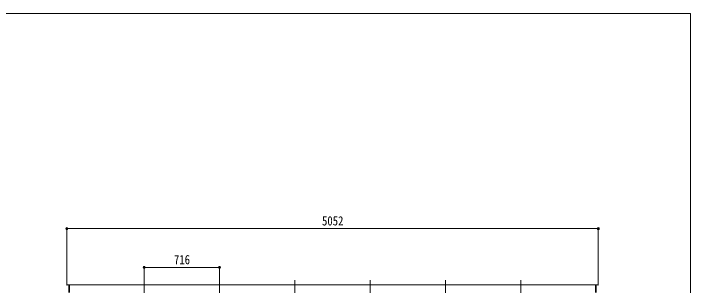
# Model space of a CAD drawing. Units: millimetres at full size. Extents: x -5590 to 5652, y -3902 to 3858.
# Drawn here: x -1065 to 5370, y 1270 to 3858 of the extents above; entities that cross this region are included whole.
import ezdxf
from ezdxf.enums import TextEntityAlignment as Align

# ---------------------------------------------------------------- set-up
doc = ezdxf.new("R2010")
doc.units = ezdxf.units.MM
doc.header["$LTSCALE"] = 20
doc.header["$PDMODE"] = 32
doc.header["$PDSIZE"] = 20
for name, color, linetype, lineweight in [('0-1_本体', 7, 'Continuous', 9), ('0-8_PARTS2', 2, 'Continuous', 9), ('0-A_寸法', 6, 'Continuous', 9), ('F-0_240', 7, 'Continuous', 9)]:
    doc.layers.add(name, color=color, linetype=linetype, lineweight=lineweight)
doc.styles.add('ＭＳ ゴシック', font='')
doc.styles.get('ＭＳ ゴシック').set_extended_font_data('MS Gothic')

msp = doc.modelspace()

# ---------------------------------------------------------------- linework, layer by layer
at = {"layer": '0-1_本体'}
for p, q in [((-553.61, 1276.14), (-557.68, 1270.33)), ((-550.52, 1276.7), (-552.86, 1276.56)), ((-550.52, 1276.7), (-532.02, 1276.7)), ((-538.52, 1203.72), (-538.52, 1276.7)), ((-532.02, 1276.7), (-522.02, 1276.62)), ((-532.02, 1204.72), (-532.02, 1276.7)), ((-522.02, 1275.1), (-522.02, 1276.62)), ((4466.98, 1276.7), (4456.98, 1276.62)), ((4456.98, 1275.1), (4456.98, 1276.62)), ((4466.98, 1204.72), (4466.98, 1276.7)), ((4485.48, 1276.7), (4466.98, 1276.7)), ((4473.48, 1203.72), (4473.48, 1276.7)), ((4485.48, 1276.7), (4487.81, 1276.56)), ((4488.57, 1276.14), (4492.63, 1270.33))]:
    msp.add_line(p, q, dxfattribs=at)
at = {"layer": '0-1_本体', "color": 4}
msp.add_line((-532.02, 1275.1), (4466.98, 1275.1), dxfattribs=at)
at = {"layer": '0-1_本体'}
for centre, start, end in [((-552.79, 1275.56), 93.5, 145), ((4487.75, 1275.56), 35, 86.5)]:
    msp.add_arc(centre, 1, start, end, dxfattribs=at)
at = {"layer": '0-8_PARTS2'}
for p, q in [((177.48, 1320.03), (177.48, 913.24)), ((893.48, 1320.03), (893.48, 913.24)), ((1609.48, 1320.03), (1609.48, 913.24)), ((2325.48, 1320.03), (2325.48, 913.24)), ((3041.48, 1320.03), (3041.48, 913.24)), ((3757.48, 1320.03), (3757.48, 913.24))]:
    msp.add_line(p, q, dxfattribs=at)
at = {"layer": '0-A_寸法'}
for p, q in [((-558.52, 1811.27), (-558.52, 1277.84)), ((-558.52, 1811.27), (4493.48, 1811.27)), ((4493.48, 1811.27), (4493.48, 1277.84)), ((177.48, 1442.26), (177.48, 1279.77)), ((177.48, 1442.26), (893.48, 1442.26)), ((893.48, 1442.26), (893.48, 1279.77))]:
    msp.add_line(p, q, dxfattribs=at)
for p in [(-558.52, 1811.27), (4493.48, 1811.27), (177.48, 1442.26), (893.48, 1442.26)]:
    msp.add_point(p, dxfattribs=at)
at = {"layer": 'F-0_240', "color": 5}
for p, q in [((-5590.3, 3858.23), (5369.7, 3858.23)), ((5369.7, 3858.23), (5369.7, -3901.77))]:
    msp.add_line(p, q, dxfattribs=at)

# ---------------------------------------------------------------- texts
at = {"layer": '0-A_寸法', "color": 7, "style": 'ＭＳ ゴシック', "width": 0.85}
for s, p in [('5052', (1867.48, 1815.27)), ('716', (460.48, 1446.26))]:
    msp.add_text(s, height=87.98, dxfattribs=at).set_placement(p, align=Align.BOTTOM_LEFT)

doc.saveas('drawing.dxf')
